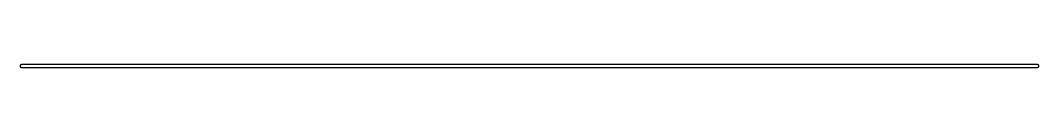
# Model space of a CAD drawing. Extents: x 78 to 222, y -130 to -121.
# Drawn here: x 77.95 to 108.05, y -121.05 to -120.95 of the extents above.
import ezdxf

# ---------------------------------------------------------------- set-up
doc = ezdxf.new("R2010")
doc.units = 0
doc.layers.add('BLACK', color=7, linetype='CONTINUOUS')

msp = doc.modelspace()

# ---------------------------------------------------------------- linework, layer by layer
at = {"layer": 'BLACK', "linetype": 'CONTINUOUS'}
for p, q in [((77.953806, -120.980866), (77.980866, -120.953806)), ((77.980866, -120.953806), (78, -120.95)), ((78, -120.95), (108, -120.95)), ((108, -120.95), (108.019134, -120.953806)), ((108.019134, -120.953806), (108.046194, -120.980866)), ((77.953806, -121.019134), (77.953806, -120.980866)), ((77.980866, -121.046194), (77.953806, -121.019134)), ((78, -121.05), (77.980866, -121.046194)), ((108, -121.05), (78, -121.05)), ((108.019134, -121.046194), (108, -121.05)), ((108.046194, -121.019134), (108.019134, -121.046194)), ((108.046194, -120.980866), (108.046194, -121.019134))]:
    msp.add_line(p, q, dxfattribs=at)

doc.saveas('drawing.dxf')
